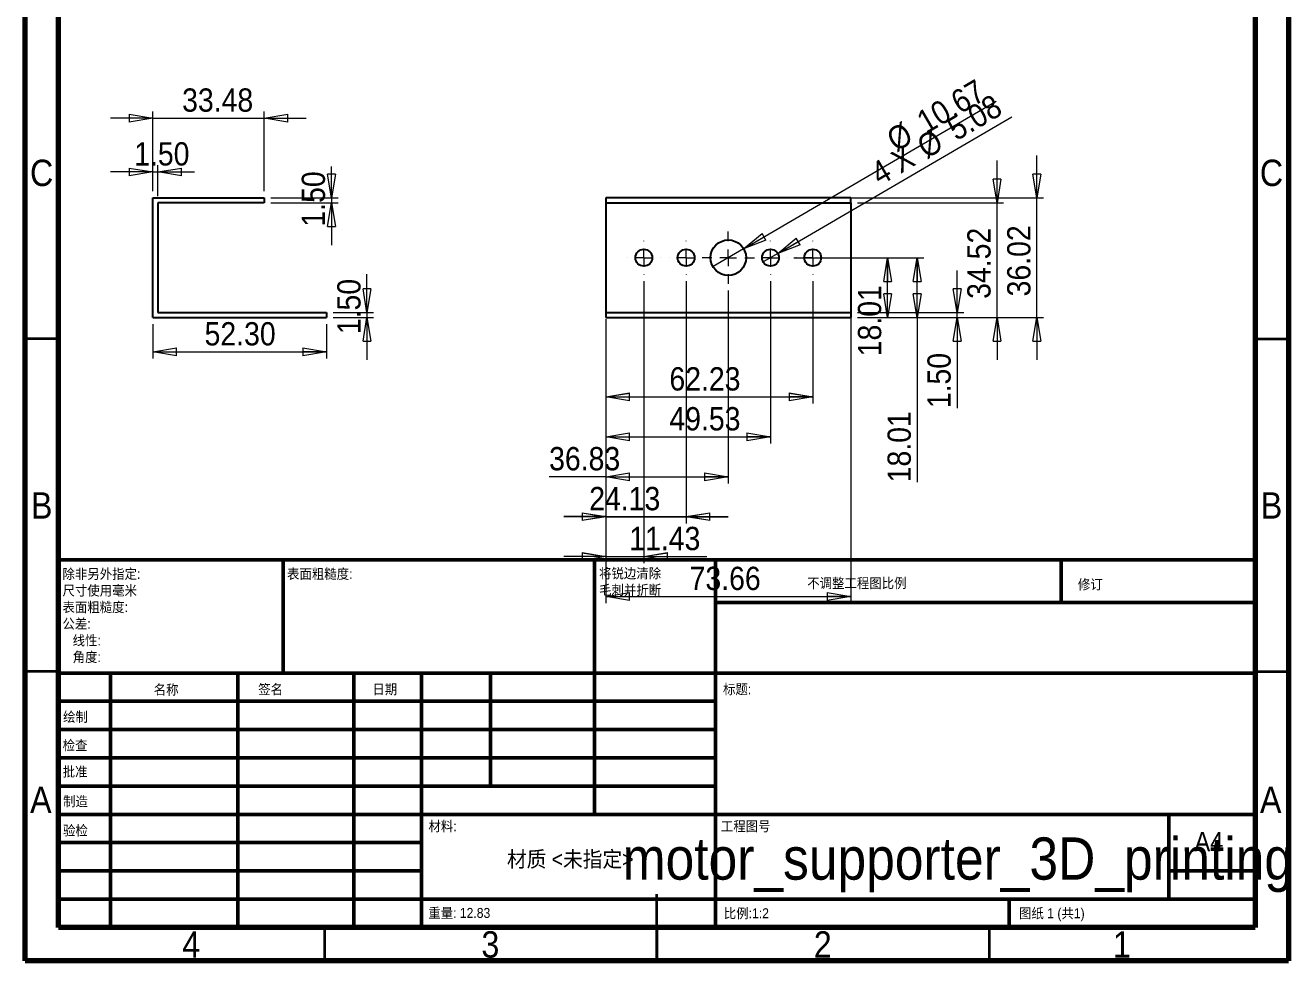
# Model space of a CAD drawing. Header units: millimetres. Extents: x 15 to 205, y 5 to 292.
# Drawn here: x 15 to 205.2, y 5 to 145.6 of the extents above; entities that cross this region are included whole.
import ezdxf

# ---------------------------------------------------------------- set-up
doc = ezdxf.new("R2010")
doc.units = ezdxf.units.MM
doc.styles.add('SLDTEXTSTYLE0', font='GOTHIC.TTF', dxfattribs={"width": 0.913})
doc.styles.add('SLDTEXTSTYLE1', font='GOTHIC.TTF', dxfattribs={"width": 0.913, "bigfont": 'bigfont'})
doc.dimstyles.new('SLDDIMSTYLE0', dxfattribs={"dimtxt": 3.5, "dimasz": 3.556, "dimexe": 0, "dimexo": 0.0625, "dimgap": 0.875, "dimtad": 1, "dimlfac": 2, "dimrnd": 1e-09, "dimzin": 12, "dimdsep": 46, "dimtxsty": 'SLDTEXTSTYLE0', "dimblk1": 'CLOSED', "dimblk2": 'CLOSED', "dimsah": 1, "dimcen": 0.09, "dimadec": 0, "dimazin": 3, "dimtfac": 1, "dimtmove": 0, "dimatfit": 0, "dimldrblk": 'CLOSED', "dimfxl": 0, "dimfrac": 2, "dimtolj": 1, "dimtzin": 12, "dimarcsym": 0})
doc.dimstyles.new('SLDDIMSTYLE1', dxfattribs={"dimtxt": 3.5, "dimasz": 3.556, "dimexe": 0, "dimexo": 0.0625, "dimgap": 0.875, "dimtad": 1, "dimlfac": 2, "dimrnd": 1e-09, "dimzin": 4, "dimdsep": 46, "dimtxsty": 'SLDTEXTSTYLE0', "dimblk1": 'CLOSED', "dimblk2": 'CLOSED', "dimsah": 1, "dimcen": 0.09, "dimadec": 0, "dimazin": 1, "dimtfac": 1, "dimtmove": 0, "dimatfit": 0, "dimldrblk": 'CLOSED', "dimfxl": 0, "dimfrac": 2, "dimtolj": 1, "dimtzin": 12, "dimarcsym": 0})
doc.dimstyles.new('SLDDIMSTYLE2', dxfattribs={"dimtxt": 3.5, "dimasz": 3.556, "dimexe": 0, "dimexo": 0.0625, "dimgap": 0.875, "dimtad": 1, "dimlfac": 2, "dimrnd": 1e-09, "dimzin": 12, "dimdsep": 46, "dimtxsty": 'SLDTEXTSTYLE0', "dimblk1": 'CLOSED', "dimblk2": 'CLOSED', "dimsah": 1, "dimcen": 0.09, "dimadec": 0, "dimazin": 3, "dimtfac": 1, "dimtofl": 0, "dimtmove": 0, "dimatfit": 3, "dimldrblk": 'CLOSED', "dimfxl": 0, "dimfrac": 2, "dimtolj": 1, "dimtzin": 12, "dimarcsym": 0})
doc.dimstyles.new('SLDDIMSTYLE3', dxfattribs={"dimtxt": 3.5, "dimasz": 3.556, "dimexe": 0, "dimexo": 0.0625, "dimgap": 0.875, "dimtad": 1, "dimlfac": 2, "dimrnd": 1e-09, "dimzin": 12, "dimdsep": 46, "dimtxsty": 'SLDTEXTSTYLE0', "dimblk1": 'NONE', "dimblk2": 'CLOSED', "dimsah": 1, "dimcen": 0, "dimadec": 0, "dimazin": 3, "dimtfac": 1, "dimtmove": 0, "dimatfit": 3, "dimldrblk": 'NONE', "dimfxl": 0, "dimfrac": 2, "dimtolj": 1, "dimtzin": 12, "dimarcsym": 0})

# ---------------------------------------------------------------- blocks, each defined once
blk = doc.blocks.new('_Closed')
at = {"color": 0, "linetype": 'ByBlock', "lineweight": -2}
for p, q in [((-1, 0.166667), (0, 0)), ((-1, 0.166667), (-1, -0.166667)), ((0, 0), (-1, -0.166667)), ((0, 0), (-1, 0))]:
    blk.add_line(p, q, dxfattribs=at)
blk = doc.blocks.new('_D')
at = {"color": 7, "linetype": 'Continuous', "lineweight": 0}
for p, q in [((34.17, 131.67), (27.82, 131.67)), ((34.17, 120.69), (34.17, 132.67)), ((34.17, 131.67), (50.92, 131.67)), ((50.92, 120.69), (50.92, 132.67)), ((50.92, 131.67), (57.27, 131.67))]:
    blk.add_line(p, q, dxfattribs=at)
at = {"color": 7, "linetype": 'Continuous', "lineweight": 18, "xscale": 3.556, "yscale": 3.556}
blk.add_blockref('_Closed', (34.17, 131.67), dxfattribs=at)
at = {"color": 7, "linetype": 'Continuous', "lineweight": 18, "xscale": 3.556, "yscale": 3.556, "rotation": 180.0000000000004}
blk.add_blockref('_Closed', (50.92, 131.67), dxfattribs=at)
at = {"color": 7, "linetype": 'Continuous', "lineweight": 18, "insert": (38.59, 136.14), "char_height": 3.5, "attachment_point": 1, "style": 'SLDTEXTSTYLE0'}
blk.add_mtext('33.48', dxfattribs=at)
blk = doc.blocks.new('_D_1')
at = {"color": 7, "linetype": 'Continuous', "lineweight": 0}
for p, q in [((61.05, 119.69), (61.05, 124.41)), ((51.92, 119.69), (62.05, 119.69)), ((51.92, 118.94), (62.05, 118.94)), ((61.05, 119.69), (61.05, 118.94)), ((61.05, 118.94), (61.05, 112.59))]:
    blk.add_line(p, q, dxfattribs=at)
at = {"color": 7, "linetype": 'Continuous', "lineweight": 18, "xscale": 3.556, "yscale": 3.556}
for p, rotation in [((61.05, 119.69), 270.0000000000004), ((61.05, 118.94), 90.0000000000004)]:
    blk.add_blockref('_Closed', p, dxfattribs=dict(at, rotation=rotation))
at = {"color": 7, "linetype": 'Continuous', "lineweight": 18, "insert": (56.58, 115.36), "char_height": 3.5, "attachment_point": 1, "rotation": 90, "style": 'SLDTEXTSTYLE0'}
blk.add_mtext('1.50', dxfattribs=at)
blk = doc.blocks.new('_D_2')
at = {"color": 7, "linetype": 'Continuous', "lineweight": 0}
for p, q in [((66.4, 102.44), (66.4, 108.24)), ((61.33, 102.44), (67.4, 102.44)), ((61.33, 101.69), (67.4, 101.69)), ((66.4, 102.44), (66.4, 101.69)), ((66.4, 101.69), (66.4, 95.33))]:
    blk.add_line(p, q, dxfattribs=at)
at = {"color": 7, "linetype": 'Continuous', "lineweight": 18, "xscale": 3.556, "yscale": 3.556}
for p, rotation in [((66.4, 102.44), 270.0000000000004), ((66.4, 101.69), 90.0000000000004)]:
    blk.add_blockref('_Closed', p, dxfattribs=dict(at, rotation=rotation))
at = {"color": 7, "linetype": 'Continuous', "lineweight": 18, "insert": (61.93, 99.19), "char_height": 3.5, "attachment_point": 1, "rotation": 90, "style": 'SLDTEXTSTYLE0'}
blk.add_mtext('1.50', dxfattribs=at)
blk = doc.blocks.new('_D_3')
at = {"color": 7, "linetype": 'Continuous', "lineweight": 0}
for p, q in [((34.17, 100.69), (34.17, 95.53)), ((60.33, 100.69), (60.33, 95.53)), ((34.17, 96.53), (60.33, 96.53))]:
    blk.add_line(p, q, dxfattribs=at)
at = {"color": 7, "linetype": 'Continuous', "lineweight": 18, "xscale": 3.556, "yscale": 3.556, "rotation": 180.0000000000004}
blk.add_blockref('_Closed', (34.17, 96.53), dxfattribs=at)
at = {"color": 7, "linetype": 'Continuous', "lineweight": 18, "xscale": 3.556, "yscale": 3.556}
blk.add_blockref('_Closed', (60.33, 96.53), dxfattribs=at)
at = {"color": 7, "linetype": 'Continuous', "lineweight": 18, "insert": (41.97, 101), "char_height": 3.5, "attachment_point": 1, "style": 'SLDTEXTSTYLE0'}
blk.add_mtext('52.30', dxfattribs=at)
blk = doc.blocks.new('_D_4')
at = {"color": 7, "linetype": 'Continuous', "lineweight": 0}
for p, q in [((34.17, 120.69), (34.17, 124.58)), ((34.93, 119.94), (34.93, 124.58)), ((34.17, 123.58), (27.82, 123.58)), ((34.17, 123.58), (34.93, 123.58)), ((34.93, 123.58), (40.43, 123.58))]:
    blk.add_line(p, q, dxfattribs=at)
at = {"color": 7, "linetype": 'Continuous', "lineweight": 18, "xscale": 3.556, "yscale": 3.556}
blk.add_blockref('_Closed', (34.17, 123.58), dxfattribs=at)
at = {"color": 7, "linetype": 'Continuous', "lineweight": 18, "xscale": 3.556, "yscale": 3.556, "rotation": 180.0000000000004}
blk.add_blockref('_Closed', (34.93, 123.58), dxfattribs=at)
at = {"color": 7, "linetype": 'Continuous', "lineweight": 18, "insert": (31.38, 128.05), "char_height": 3.5, "attachment_point": 1, "style": 'SLDTEXTSTYLE0'}
blk.add_mtext('1.50', dxfattribs=at)
blk = doc.blocks.new('_D_8')
at = {"color": 7, "linetype": 'Continuous', "lineweight": 0}
for p, q in [((133.45, 107.17), (133.45, 88.76)), ((102.33, 101.44), (102.33, 88.76)), ((102.33, 89.76), (133.45, 89.76))]:
    blk.add_line(p, q, dxfattribs=at)
at = {"color": 7, "linetype": 'Continuous', "lineweight": 18, "xscale": 3.556, "yscale": 3.556, "rotation": 180.0000000000004}
blk.add_blockref('_Closed', (102.33, 89.76, 0.37), dxfattribs=at)
at = {"color": 7, "linetype": 'Continuous', "lineweight": 18, "xscale": 3.556, "yscale": 3.556}
blk.add_blockref('_Closed', (133.45, 89.76, 0.37), dxfattribs=at)
at = {"color": 7, "linetype": 'Continuous', "lineweight": 18, "insert": (111.89, 94.23), "char_height": 3.5, "attachment_point": 1, "style": 'SLDTEXTSTYLE0'}
blk.add_mtext('62.23', dxfattribs=at)
blk = doc.blocks.new('_D_9')
at = {"color": 7, "linetype": 'Continuous', "lineweight": 0}
for p, q in [((127.1, 107.17), (127.1, 82.76)), ((102.33, 101.44), (102.33, 82.76)), ((102.33, 83.76), (127.1, 83.76))]:
    blk.add_line(p, q, dxfattribs=at)
at = {"color": 7, "linetype": 'Continuous', "lineweight": 18, "xscale": 3.556, "yscale": 3.556, "rotation": 180.0000000000004}
blk.add_blockref('_Closed', (102.33, 83.76, 0.37), dxfattribs=at)
at = {"color": 7, "linetype": 'Continuous', "lineweight": 18, "xscale": 3.556, "yscale": 3.556}
blk.add_blockref('_Closed', (127.1, 83.76, 0.37), dxfattribs=at)
at = {"color": 7, "linetype": 'Continuous', "lineweight": 18, "insert": (111.89, 88.23), "char_height": 3.5, "attachment_point": 1, "style": 'SLDTEXTSTYLE0'}
blk.add_mtext('49.53', dxfattribs=at)
blk = doc.blocks.new('_D_10')
at = {"color": 7, "linetype": 'Continuous', "lineweight": 0}
for p, q in [((120.75, 105.77), (120.75, 76.76)), ((102.33, 101.44), (102.33, 76.76)), ((102.33, 77.76), (93.8, 77.76)), ((102.33, 77.76), (120.75, 77.76))]:
    blk.add_line(p, q, dxfattribs=at)
at = {"color": 7, "linetype": 'Continuous', "lineweight": 18, "xscale": 3.556, "yscale": 3.556, "rotation": 180.0000000000004}
blk.add_blockref('_Closed', (102.33, 77.76, 0.37), dxfattribs=at)
at = {"color": 7, "linetype": 'Continuous', "lineweight": 18, "xscale": 3.556, "yscale": 3.556}
blk.add_blockref('_Closed', (120.75, 77.76, 0.37), dxfattribs=at)
at = {"color": 7, "linetype": 'Continuous', "lineweight": 18, "insert": (93.8, 82.23), "char_height": 3.5, "attachment_point": 1, "style": 'SLDTEXTSTYLE0'}
blk.add_mtext('36.83', dxfattribs=at)
blk = doc.blocks.new('_D_11')
at = {"color": 7, "linetype": 'Continuous', "lineweight": 0}
for p, q in [((114.4, 107.17), (114.4, 70.76)), ((102.33, 101.44), (102.33, 70.76)), ((102.33, 71.76), (95.99, 71.76)), ((102.33, 71.76), (114.4, 71.76)), ((114.4, 71.76), (120.75, 71.76))]:
    blk.add_line(p, q, dxfattribs=at)
at = {"color": 7, "linetype": 'Continuous', "lineweight": 18, "xscale": 3.556, "yscale": 3.556}
blk.add_blockref('_Closed', (102.33, 71.76, 0.37), dxfattribs=at)
at = {"color": 7, "linetype": 'Continuous', "lineweight": 18, "xscale": 3.556, "yscale": 3.556, "rotation": 180.0000000000004}
blk.add_blockref('_Closed', (114.4, 71.76, 0.37), dxfattribs=at)
at = {"color": 7, "linetype": 'Continuous', "lineweight": 18, "insert": (99.83, 76.23), "char_height": 3.5, "attachment_point": 1, "style": 'SLDTEXTSTYLE0'}
blk.add_mtext('24.13', dxfattribs=at)
blk = doc.blocks.new('_D_12')
at = {"color": 7, "linetype": 'Continuous', "lineweight": 0}
for p, q in [((108.05, 107.17), (108.05, 64.76)), ((102.33, 101.44), (102.33, 64.76)), ((102.33, 65.76), (95.99, 65.76)), ((102.33, 65.76), (108.05, 65.76)), ((108.05, 65.76), (117.5, 65.76))]:
    blk.add_line(p, q, dxfattribs=at)
at = {"color": 7, "linetype": 'Continuous', "lineweight": 18, "xscale": 3.556, "yscale": 3.556}
blk.add_blockref('_Closed', (102.33, 65.76, 0.37), dxfattribs=at)
at = {"color": 7, "linetype": 'Continuous', "lineweight": 18, "xscale": 3.556, "yscale": 3.556, "rotation": 180.0000000000004}
blk.add_blockref('_Closed', (108.05, 65.76, 0.37), dxfattribs=at)
at = {"color": 7, "linetype": 'Continuous', "lineweight": 18, "insert": (105.86, 70.23), "char_height": 3.5, "attachment_point": 1, "style": 'SLDTEXTSTYLE0'}
blk.add_mtext('11.43', dxfattribs=at)
blk = doc.blocks.new('_D_13')
at = {"color": 7, "linetype": 'Continuous', "lineweight": 0}
for p, q in [((139.16, 117.94), (139.16, 58.76)), ((102.33, 101.44), (102.33, 58.76)), ((102.33, 59.76), (139.16, 59.76))]:
    blk.add_line(p, q, dxfattribs=at)
at = {"color": 7, "linetype": 'Continuous', "lineweight": 18, "xscale": 3.556, "yscale": 3.556, "rotation": 180.0000000000004}
blk.add_blockref('_Closed', (102.33, 59.76, 0.37), dxfattribs=at)
at = {"color": 7, "linetype": 'Continuous', "lineweight": 18, "xscale": 3.556, "yscale": 3.556}
blk.add_blockref('_Closed', (139.16, 59.76, 0.37), dxfattribs=at)
at = {"color": 7, "linetype": 'Continuous', "lineweight": 18, "insert": (114.93, 64.23), "char_height": 3.5, "attachment_point": 1, "style": 'SLDTEXTSTYLE0'}
blk.add_mtext('73.66', dxfattribs=at)
blk = doc.blocks.new('_D_14')
at = {"color": 7, "linetype": 'Continuous', "lineweight": 0}
for p, q in [((130.62, 110.69), (150.17, 110.69)), ((149.17, 101.69), (149.17, 110.69)), ((140.16, 101.69), (150.17, 101.69)), ((149.17, 101.69), (149.17, 76.92))]:
    blk.add_line(p, q, dxfattribs=at)
at = {"color": 7, "linetype": 'Continuous', "lineweight": 18, "xscale": 3.556, "yscale": 3.556}
for p, rotation in [((149.17, 110.69, 0.37), 90.0000000000004), ((149.17, 101.69, 0.37), 270.0000000000004)]:
    blk.add_blockref('_Closed', p, dxfattribs=dict(at, rotation=rotation))
at = {"color": 7, "linetype": 'Continuous', "lineweight": 18, "insert": (144.7, 76.92), "char_height": 3.5, "attachment_point": 1, "rotation": 90, "style": 'SLDTEXTSTYLE0'}
blk.add_mtext('18.01', dxfattribs=at)
blk = doc.blocks.new('_D_15')
at = {"color": 7, "linetype": 'Continuous', "lineweight": 0}
for p, q in [((155.17, 102.44), (155.17, 108.78)), ((140.16, 102.44), (156.17, 102.44)), ((140.16, 101.69), (156.17, 101.69)), ((155.17, 101.69), (155.17, 102.44)), ((155.17, 101.69), (155.17, 88.06))]:
    blk.add_line(p, q, dxfattribs=at)
at = {"color": 7, "linetype": 'Continuous', "lineweight": 18, "xscale": 3.556, "yscale": 3.556}
for p, rotation in [((155.17, 102.44, 0.37), 270.0000000000004), ((155.17, 101.69, 0.37), 90.0000000000004)]:
    blk.add_blockref('_Closed', p, dxfattribs=dict(at, rotation=rotation))
at = {"color": 7, "linetype": 'Continuous', "lineweight": 18, "insert": (150.7, 88.06), "char_height": 3.5, "attachment_point": 1, "rotation": 90, "style": 'SLDTEXTSTYLE0'}
blk.add_mtext('1.50', dxfattribs=at)
blk = doc.blocks.new('_D_16')
at = {"color": 7, "linetype": 'Continuous', "lineweight": 0}
for p, q in [((161.17, 118.94), (161.17, 125.3)), ((140.16, 118.94), (162.17, 118.94)), ((161.17, 101.69), (161.17, 118.94)), ((140.16, 101.69), (162.17, 101.69)), ((161.17, 101.69), (161.17, 95.33))]:
    blk.add_line(p, q, dxfattribs=at)
at = {"color": 7, "linetype": 'Continuous', "lineweight": 18, "xscale": 3.556, "yscale": 3.556}
for p, rotation in [((161.17, 118.94, 0.37), 270.0000000000004), ((161.17, 101.69, 0.37), 90.0000000000004)]:
    blk.add_blockref('_Closed', p, dxfattribs=dict(at, rotation=rotation))
at = {"color": 7, "linetype": 'Continuous', "lineweight": 18, "insert": (156.7, 104.5), "char_height": 3.5, "attachment_point": 1, "rotation": 90, "style": 'SLDTEXTSTYLE0'}
blk.add_mtext('34.52', dxfattribs=at)
blk = doc.blocks.new('_D_17')
at = {"color": 7, "linetype": 'Continuous', "lineweight": 0}
for p, q in [((167.17, 119.69), (167.17, 126.05)), ((103.33, 119.69), (168.17, 119.69)), ((167.17, 101.69), (167.17, 119.69)), ((140.16, 101.69), (168.17, 101.69)), ((167.17, 101.69), (167.17, 95.33))]:
    blk.add_line(p, q, dxfattribs=at)
at = {"color": 7, "linetype": 'Continuous', "lineweight": 18, "xscale": 3.556, "yscale": 3.556}
for p, rotation in [((167.17, 119.69, 0.37), 270.0000000000004), ((167.17, 101.69, 0.37), 90.0000000000004)]:
    blk.add_blockref('_Closed', p, dxfattribs=dict(at, rotation=rotation))
at = {"color": 7, "linetype": 'Continuous', "lineweight": 18, "insert": (162.7, 104.87), "char_height": 3.5, "attachment_point": 1, "rotation": 90, "style": 'SLDTEXTSTYLE0'}
blk.add_mtext('36.02', dxfattribs=at)
blk = doc.blocks.new('_D_18')
at = {"color": 7, "linetype": 'Continuous', "lineweight": 0}
for q in [(163.38, 131.87), (126, 110.05)]:
    blk.add_line((128.2, 111.33), q, dxfattribs=at)
at = {"color": 7, "linetype": 'Continuous', "lineweight": 18, "xscale": 3.556, "yscale": 3.556, "rotation": 210.2808474964938}
blk.add_blockref('_Closed', (128.2, 111.33, 0.37), dxfattribs=at)
at = {"color": 7, "linetype": 'Continuous', "lineweight": 18, "char_height": 3.5, "attachment_point": 1, "rotation": 30.2808, "style": 'SLDTEXTSTYLE0'}
for s, insert in [('5.08', (153.29, 131.21)), ('%%c', (148.76, 128.5)), ('4 X ', (141.81, 124.5))]:
    blk.add_mtext(s, dxfattribs=dict(at, insert=insert))
blk = doc.blocks.new('_None')
blk = doc.blocks.new('_D_19')
at = {"color": 7, "linetype": 'Continuous', "lineweight": 0}
for q in [(161.06, 134.22), (118.45, 109.35)]:
    blk.add_line((123.05, 112.03), q, dxfattribs=at)
at = {"color": 7, "linetype": 'Continuous', "lineweight": 18, "xscale": 3.556, "yscale": 3.556, "rotation": 210.2808474964934}
blk.add_blockref('_Closed', (123.05, 112.03, 0.37), dxfattribs=at)
at = {"color": 7, "linetype": 'Continuous', "lineweight": 18, "char_height": 3.5, "attachment_point": 1, "rotation": 30.2808, "style": 'SLDTEXTSTYLE0'}
for s, insert in [('10.67', (148.73, 132.26)), ('%%c', (144.2, 129.55))]:
    blk.add_mtext(s, dxfattribs=dict(at, insert=insert))
blk = doc.blocks.new('_D_20')
at = {"color": 7, "linetype": 'Continuous', "lineweight": 0}
for p, q in [((133.45, 107.17), (133.45, 88.76)), ((102.33, 101.44), (102.33, 88.76)), ((102.33, 89.76), (133.45, 89.76))]:
    blk.add_line(p, q, dxfattribs=at)
at = {"color": 7, "linetype": 'Continuous', "lineweight": 18, "xscale": 3.556, "yscale": 3.556, "rotation": 180.0000000000004}
blk.add_blockref('_Closed', (102.33, 89.76, 0.37), dxfattribs=at)
at = {"color": 7, "linetype": 'Continuous', "lineweight": 18, "xscale": 3.556, "yscale": 3.556}
blk.add_blockref('_Closed', (133.45, 89.76, 0.37), dxfattribs=at)
at = {"color": 7, "linetype": 'Continuous', "lineweight": 18, "insert": (111.89, 94.23), "char_height": 3.5, "attachment_point": 1, "style": 'SLDTEXTSTYLE0'}
blk.add_mtext('62.23', dxfattribs=at)
blk = doc.blocks.new('_D_21')
at = {"color": 7, "linetype": 'Continuous', "lineweight": 0}
for p, q in [((127.1, 107.17), (127.1, 82.76)), ((102.33, 101.44), (102.33, 82.76)), ((102.33, 83.76), (127.1, 83.76))]:
    blk.add_line(p, q, dxfattribs=at)
at = {"color": 7, "linetype": 'Continuous', "lineweight": 18, "xscale": 3.556, "yscale": 3.556, "rotation": 180.0000000000004}
blk.add_blockref('_Closed', (102.33, 83.76, 0.37), dxfattribs=at)
at = {"color": 7, "linetype": 'Continuous', "lineweight": 18, "xscale": 3.556, "yscale": 3.556}
blk.add_blockref('_Closed', (127.1, 83.76, 0.37), dxfattribs=at)
at = {"color": 7, "linetype": 'Continuous', "lineweight": 18, "insert": (111.89, 88.23), "char_height": 3.5, "attachment_point": 1, "style": 'SLDTEXTSTYLE0'}
blk.add_mtext('49.53', dxfattribs=at)
blk = doc.blocks.new('_D_22')
at = {"color": 7, "linetype": 'Continuous', "lineweight": 0}
for p, q in [((120.75, 105.77), (120.75, 76.76)), ((102.33, 101.44), (102.33, 76.76)), ((102.33, 77.76), (93.8, 77.76)), ((102.33, 77.76), (120.75, 77.76))]:
    blk.add_line(p, q, dxfattribs=at)
at = {"color": 7, "linetype": 'Continuous', "lineweight": 18, "xscale": 3.556, "yscale": 3.556, "rotation": 180.0000000000004}
blk.add_blockref('_Closed', (102.33, 77.76, 0.37), dxfattribs=at)
at = {"color": 7, "linetype": 'Continuous', "lineweight": 18, "xscale": 3.556, "yscale": 3.556}
blk.add_blockref('_Closed', (120.75, 77.76, 0.37), dxfattribs=at)
at = {"color": 7, "linetype": 'Continuous', "lineweight": 18, "insert": (93.8, 82.23), "char_height": 3.5, "attachment_point": 1, "style": 'SLDTEXTSTYLE0'}
blk.add_mtext('36.83', dxfattribs=at)
blk = doc.blocks.new('_D_23')
at = {"color": 7, "linetype": 'Continuous', "lineweight": 0}
for p, q in [((114.4, 107.17), (114.4, 70.76)), ((102.33, 101.44), (102.33, 70.76)), ((102.33, 71.76), (95.99, 71.76)), ((102.33, 71.76), (114.4, 71.76)), ((114.4, 71.76), (120.75, 71.76))]:
    blk.add_line(p, q, dxfattribs=at)
at = {"color": 7, "linetype": 'Continuous', "lineweight": 18, "xscale": 3.556, "yscale": 3.556}
blk.add_blockref('_Closed', (102.33, 71.76, 0.37), dxfattribs=at)
at = {"color": 7, "linetype": 'Continuous', "lineweight": 18, "xscale": 3.556, "yscale": 3.556, "rotation": 180.0000000000004}
blk.add_blockref('_Closed', (114.4, 71.76, 0.37), dxfattribs=at)
at = {"color": 7, "linetype": 'Continuous', "lineweight": 18, "insert": (99.83, 76.23), "char_height": 3.5, "attachment_point": 1, "style": 'SLDTEXTSTYLE0'}
blk.add_mtext('24.13', dxfattribs=at)
blk = doc.blocks.new('_D_24')
at = {"color": 7, "linetype": 'Continuous', "lineweight": 0}
for p, q in [((108.05, 107.17), (108.05, 64.76)), ((102.33, 101.44), (102.33, 64.76)), ((102.33, 65.76), (95.99, 65.76)), ((102.33, 65.76), (108.05, 65.76)), ((108.05, 65.76), (117.5, 65.76))]:
    blk.add_line(p, q, dxfattribs=at)
at = {"color": 7, "linetype": 'Continuous', "lineweight": 18, "xscale": 3.556, "yscale": 3.556}
blk.add_blockref('_Closed', (102.33, 65.76, 0.37), dxfattribs=at)
at = {"color": 7, "linetype": 'Continuous', "lineweight": 18, "xscale": 3.556, "yscale": 3.556, "rotation": 180.0000000000004}
blk.add_blockref('_Closed', (108.05, 65.76, 0.37), dxfattribs=at)
at = {"color": 7, "linetype": 'Continuous', "lineweight": 18, "insert": (105.86, 70.23), "char_height": 3.5, "attachment_point": 1, "style": 'SLDTEXTSTYLE0'}
blk.add_mtext('11.43', dxfattribs=at)
blk = doc.blocks.new('_D_25')
at = {"color": 7, "linetype": 'Continuous', "lineweight": 0}
for p, q in [((130.62, 110.69), (145.72, 110.69)), ((144.72, 101.69), (144.72, 110.69)), ((144.72, 101.69), (144.72, 107.5)), ((140.16, 101.69), (145.72, 101.69))]:
    blk.add_line(p, q, dxfattribs=at)
at = {"color": 7, "linetype": 'Continuous', "lineweight": 18, "xscale": 3.556, "yscale": 3.556}
for p, rotation in [((144.72, 110.69, 0.37), 90.0000000000004), ((144.72, 101.69, 0.37), 270.0000000000004)]:
    blk.add_blockref('_Closed', p, dxfattribs=dict(at, rotation=rotation))
at = {"color": 7, "linetype": 'Continuous', "lineweight": 18, "insert": (140.25, 95.87), "char_height": 3.5, "attachment_point": 1, "rotation": 90, "style": 'SLDTEXTSTYLE0'}
blk.add_mtext('18.01', dxfattribs=at)
blk = doc.blocks.new('_D_26')
at = {"color": 7, "linetype": 'Continuous', "lineweight": 0}
for q in [(163.38, 131.87), (126, 110.05)]:
    blk.add_line((128.2, 111.33), q, dxfattribs=at)
at = {"color": 7, "linetype": 'Continuous', "lineweight": 18, "xscale": 3.556, "yscale": 3.556, "rotation": 210.2808474964938}
blk.add_blockref('_Closed', (128.2, 111.33, 0.37), dxfattribs=at)
at = {"color": 7, "linetype": 'Continuous', "lineweight": 18, "char_height": 3.5, "attachment_point": 1, "rotation": 30.2808, "style": 'SLDTEXTSTYLE0'}
for s, insert in [('5.08', (153.29, 131.21)), ('%%c', (148.76, 128.5)), ('4 X ', (141.81, 124.5))]:
    blk.add_mtext(s, dxfattribs=dict(at, insert=insert))
blk = doc.blocks.new('_D_27')
at = {"color": 7, "linetype": 'Continuous', "lineweight": 0}
for q in [(161.06, 134.22), (118.45, 109.35)]:
    blk.add_line((123.05, 112.03), q, dxfattribs=at)
at = {"color": 7, "linetype": 'Continuous', "lineweight": 18, "xscale": 3.556, "yscale": 3.556, "rotation": 210.2808474964934}
blk.add_blockref('_Closed', (123.05, 112.03, 0.37), dxfattribs=at)
at = {"color": 7, "linetype": 'Continuous', "lineweight": 18, "char_height": 3.5, "attachment_point": 1, "rotation": 30.2808, "style": 'SLDTEXTSTYLE0'}
for s, insert in [('10.67', (148.73, 132.26)), ('%%c', (144.2, 129.55))]:
    blk.add_mtext(s, dxfattribs=dict(at, insert=insert))
blk = doc.blocks.new('_D_28')
at = {"color": 7, "linetype": 'Continuous', "lineweight": 0}
for p, q in [((133.45, 107.17), (133.45, 88.76)), ((102.33, 101.44), (102.33, 88.76)), ((102.33, 89.76), (133.45, 89.76))]:
    blk.add_line(p, q, dxfattribs=at)
at = {"color": 7, "linetype": 'Continuous', "lineweight": 18, "xscale": 3.556, "yscale": 3.556, "rotation": 180.0000000000004}
blk.add_blockref('_Closed', (102.33, 89.76, 0.37), dxfattribs=at)
at = {"color": 7, "linetype": 'Continuous', "lineweight": 18, "xscale": 3.556, "yscale": 3.556}
blk.add_blockref('_Closed', (133.45, 89.76, 0.37), dxfattribs=at)
at = {"color": 7, "linetype": 'Continuous', "lineweight": 18, "insert": (111.89, 94.23), "char_height": 3.5, "attachment_point": 1, "style": 'SLDTEXTSTYLE0'}
blk.add_mtext('62.23', dxfattribs=at)
blk = doc.blocks.new('_D_29')
at = {"color": 7, "linetype": 'Continuous', "lineweight": 0}
for p, q in [((127.1, 107.17), (127.1, 82.76)), ((102.33, 101.44), (102.33, 82.76)), ((102.33, 83.76), (127.1, 83.76))]:
    blk.add_line(p, q, dxfattribs=at)
at = {"color": 7, "linetype": 'Continuous', "lineweight": 18, "xscale": 3.556, "yscale": 3.556, "rotation": 180.0000000000004}
blk.add_blockref('_Closed', (102.33, 83.76, 0.37), dxfattribs=at)
at = {"color": 7, "linetype": 'Continuous', "lineweight": 18, "xscale": 3.556, "yscale": 3.556}
blk.add_blockref('_Closed', (127.1, 83.76, 0.37), dxfattribs=at)
at = {"color": 7, "linetype": 'Continuous', "lineweight": 18, "insert": (111.89, 88.23), "char_height": 3.5, "attachment_point": 1, "style": 'SLDTEXTSTYLE0'}
blk.add_mtext('49.53', dxfattribs=at)
blk = doc.blocks.new('_D_30')
at = {"color": 7, "linetype": 'Continuous', "lineweight": 0}
for p, q in [((120.75, 105.77), (120.75, 76.76)), ((102.33, 101.44), (102.33, 76.76)), ((102.33, 77.76), (93.8, 77.76)), ((102.33, 77.76), (120.75, 77.76))]:
    blk.add_line(p, q, dxfattribs=at)
at = {"color": 7, "linetype": 'Continuous', "lineweight": 18, "xscale": 3.556, "yscale": 3.556, "rotation": 180.0000000000004}
blk.add_blockref('_Closed', (102.33, 77.76, 0.37), dxfattribs=at)
at = {"color": 7, "linetype": 'Continuous', "lineweight": 18, "xscale": 3.556, "yscale": 3.556}
blk.add_blockref('_Closed', (120.75, 77.76, 0.37), dxfattribs=at)
at = {"color": 7, "linetype": 'Continuous', "lineweight": 18, "insert": (93.8, 82.23), "char_height": 3.5, "attachment_point": 1, "style": 'SLDTEXTSTYLE0'}
blk.add_mtext('36.83', dxfattribs=at)
blk = doc.blocks.new('_D_31')
at = {"color": 7, "linetype": 'Continuous', "lineweight": 0}
for p, q in [((114.4, 107.17), (114.4, 70.76)), ((102.33, 101.44), (102.33, 70.76)), ((102.33, 71.76), (95.99, 71.76)), ((102.33, 71.76), (114.4, 71.76)), ((114.4, 71.76), (120.75, 71.76))]:
    blk.add_line(p, q, dxfattribs=at)
at = {"color": 7, "linetype": 'Continuous', "lineweight": 18, "xscale": 3.556, "yscale": 3.556}
blk.add_blockref('_Closed', (102.33, 71.76, 0.37), dxfattribs=at)
at = {"color": 7, "linetype": 'Continuous', "lineweight": 18, "xscale": 3.556, "yscale": 3.556, "rotation": 180.0000000000004}
blk.add_blockref('_Closed', (114.4, 71.76, 0.37), dxfattribs=at)
at = {"color": 7, "linetype": 'Continuous', "lineweight": 18, "insert": (99.83, 76.23), "char_height": 3.5, "attachment_point": 1, "style": 'SLDTEXTSTYLE0'}
blk.add_mtext('24.13', dxfattribs=at)
blk = doc.blocks.new('_D_32')
at = {"color": 7, "linetype": 'Continuous', "lineweight": 0}
for p, q in [((108.05, 107.17), (108.05, 64.76)), ((102.33, 101.44), (102.33, 64.76)), ((102.33, 65.76), (95.99, 65.76)), ((102.33, 65.76), (108.05, 65.76)), ((108.05, 65.76), (117.5, 65.76))]:
    blk.add_line(p, q, dxfattribs=at)
at = {"color": 7, "linetype": 'Continuous', "lineweight": 18, "xscale": 3.556, "yscale": 3.556}
blk.add_blockref('_Closed', (102.33, 65.76, 0.37), dxfattribs=at)
at = {"color": 7, "linetype": 'Continuous', "lineweight": 18, "xscale": 3.556, "yscale": 3.556, "rotation": 180.0000000000004}
blk.add_blockref('_Closed', (108.05, 65.76, 0.37), dxfattribs=at)
at = {"color": 7, "linetype": 'Continuous', "lineweight": 18, "insert": (105.86, 70.23), "char_height": 3.5, "attachment_point": 1, "style": 'SLDTEXTSTYLE0'}
blk.add_mtext('11.43', dxfattribs=at)
blk = doc.blocks.new('_D_33')
at = {"color": 7, "linetype": 'Continuous', "lineweight": 0}
for p, q in [((130.62, 110.69), (145.72, 110.69)), ((144.72, 101.69), (144.72, 110.69)), ((144.72, 101.69), (144.72, 107.5)), ((140.16, 101.69), (145.72, 101.69))]:
    blk.add_line(p, q, dxfattribs=at)
at = {"color": 7, "linetype": 'Continuous', "lineweight": 18, "xscale": 3.556, "yscale": 3.556}
for p, rotation in [((144.72, 110.69, 0.37), 90.0000000000004), ((144.72, 101.69, 0.37), 270.0000000000004)]:
    blk.add_blockref('_Closed', p, dxfattribs=dict(at, rotation=rotation))
at = {"color": 7, "linetype": 'Continuous', "lineweight": 18, "insert": (140.25, 95.87), "char_height": 3.5, "attachment_point": 1, "rotation": 90, "style": 'SLDTEXTSTYLE0'}
blk.add_mtext('18.01', dxfattribs=at)
blk = doc.blocks.new('_D_34')
at = {"color": 7, "linetype": 'Continuous', "lineweight": 0}
for q in [(163.38, 131.87), (126, 110.05)]:
    blk.add_line((128.2, 111.33), q, dxfattribs=at)
at = {"color": 7, "linetype": 'Continuous', "lineweight": 18, "xscale": 3.556, "yscale": 3.556, "rotation": 210.2808474964938}
blk.add_blockref('_Closed', (128.2, 111.33, 0.37), dxfattribs=at)
at = {"color": 7, "linetype": 'Continuous', "lineweight": 18, "char_height": 3.5, "attachment_point": 1, "rotation": 30.2808, "style": 'SLDTEXTSTYLE0'}
for s, insert in [('5.08', (153.29, 131.21)), ('%%c', (148.76, 128.5)), ('4 X ', (141.81, 124.5))]:
    blk.add_mtext(s, dxfattribs=dict(at, insert=insert))
blk = doc.blocks.new('_D_35')
at = {"color": 7, "linetype": 'Continuous', "lineweight": 0}
for q in [(161.06, 134.22), (118.45, 109.35)]:
    blk.add_line((123.05, 112.03), q, dxfattribs=at)
at = {"color": 7, "linetype": 'Continuous', "lineweight": 18, "xscale": 3.556, "yscale": 3.556, "rotation": 210.2808474964934}
blk.add_blockref('_Closed', (123.05, 112.03, 0.37), dxfattribs=at)
at = {"color": 7, "linetype": 'Continuous', "lineweight": 18, "char_height": 3.5, "attachment_point": 1, "rotation": 30.2808, "style": 'SLDTEXTSTYLE0'}
for s, insert in [('10.67', (148.73, 132.26)), ('%%c', (144.2, 129.55))]:
    blk.add_mtext(s, dxfattribs=dict(at, insert=insert))
blk = doc.blocks.new('_D_36')
at = {"color": 7, "linetype": 'Continuous', "lineweight": 0}
for p, q in [((133.45, 107.17), (133.45, 88.75)), ((102.33, 101.44), (102.33, 88.75)), ((102.33, 89.75), (133.45, 89.75))]:
    blk.add_line(p, q, dxfattribs=at)
at = {"color": 7, "linetype": 'Continuous', "lineweight": 18, "xscale": 3.556, "yscale": 3.556, "rotation": 180.0000000000004}
blk.add_blockref('_Closed', (102.33, 89.75, 0.37), dxfattribs=at)
at = {"color": 7, "linetype": 'Continuous', "lineweight": 18, "xscale": 3.556, "yscale": 3.556}
blk.add_blockref('_Closed', (133.45, 89.75, 0.37), dxfattribs=at)
at = {"color": 7, "linetype": 'Continuous', "lineweight": 18, "insert": (111.89, 94.22), "char_height": 3.5, "attachment_point": 1, "style": 'SLDTEXTSTYLE0'}
blk.add_mtext('62.23', dxfattribs=at)
blk = doc.blocks.new('_D_37')
at = {"color": 7, "linetype": 'Continuous', "lineweight": 0}
for p, q in [((127.1, 107.17), (127.1, 82.75)), ((102.33, 101.44), (102.33, 82.75)), ((102.33, 83.75), (127.1, 83.75))]:
    blk.add_line(p, q, dxfattribs=at)
at = {"color": 7, "linetype": 'Continuous', "lineweight": 18, "xscale": 3.556, "yscale": 3.556, "rotation": 180.0000000000004}
blk.add_blockref('_Closed', (102.33, 83.75, 0.37), dxfattribs=at)
at = {"color": 7, "linetype": 'Continuous', "lineweight": 18, "xscale": 3.556, "yscale": 3.556}
blk.add_blockref('_Closed', (127.1, 83.75, 0.37), dxfattribs=at)
at = {"color": 7, "linetype": 'Continuous', "lineweight": 18, "insert": (111.89, 88.22), "char_height": 3.5, "attachment_point": 1, "style": 'SLDTEXTSTYLE0'}
blk.add_mtext('49.53', dxfattribs=at)
blk = doc.blocks.new('_D_38')
at = {"color": 7, "linetype": 'Continuous', "lineweight": 0}
for p, q in [((120.75, 105.77), (120.75, 76.75)), ((102.33, 101.44), (102.33, 76.75)), ((102.33, 77.75), (93.79, 77.75)), ((102.33, 77.75), (120.75, 77.75))]:
    blk.add_line(p, q, dxfattribs=at)
at = {"color": 7, "linetype": 'Continuous', "lineweight": 18, "xscale": 3.556, "yscale": 3.556, "rotation": 180.0000000000004}
blk.add_blockref('_Closed', (102.33, 77.75, 0.37), dxfattribs=at)
at = {"color": 7, "linetype": 'Continuous', "lineweight": 18, "xscale": 3.556, "yscale": 3.556}
blk.add_blockref('_Closed', (120.75, 77.75, 0.37), dxfattribs=at)
at = {"color": 7, "linetype": 'Continuous', "lineweight": 18, "insert": (93.79, 82.22), "char_height": 3.5, "attachment_point": 1, "style": 'SLDTEXTSTYLE0'}
blk.add_mtext('36.83', dxfattribs=at)
blk = doc.blocks.new('_D_39')
at = {"color": 7, "linetype": 'Continuous', "lineweight": 0}
for p, q in [((114.4, 107.17), (114.4, 70.75)), ((102.33, 101.44), (102.33, 70.75)), ((102.33, 71.75), (95.99, 71.75)), ((102.33, 71.75), (114.4, 71.75)), ((114.4, 71.75), (120.75, 71.75))]:
    blk.add_line(p, q, dxfattribs=at)
at = {"color": 7, "linetype": 'Continuous', "lineweight": 18, "xscale": 3.556, "yscale": 3.556}
blk.add_blockref('_Closed', (102.33, 71.75, 0.37), dxfattribs=at)
at = {"color": 7, "linetype": 'Continuous', "lineweight": 18, "xscale": 3.556, "yscale": 3.556, "rotation": 180.0000000000004}
blk.add_blockref('_Closed', (114.4, 71.75, 0.37), dxfattribs=at)
at = {"color": 7, "linetype": 'Continuous', "lineweight": 18, "insert": (99.82, 76.22), "char_height": 3.5, "attachment_point": 1, "style": 'SLDTEXTSTYLE0'}
blk.add_mtext('24.13', dxfattribs=at)
blk = doc.blocks.new('_D_40')
at = {"color": 7, "linetype": 'Continuous', "lineweight": 0}
for p, q in [((108.05, 107.17), (108.05, 64.75)), ((102.33, 101.44), (102.33, 64.75)), ((102.33, 65.75), (95.99, 65.75)), ((102.33, 65.75), (108.05, 65.75)), ((108.05, 65.75), (117.49, 65.75))]:
    blk.add_line(p, q, dxfattribs=at)
at = {"color": 7, "linetype": 'Continuous', "lineweight": 18, "xscale": 3.556, "yscale": 3.556}
blk.add_blockref('_Closed', (102.33, 65.75, 0.37), dxfattribs=at)
at = {"color": 7, "linetype": 'Continuous', "lineweight": 18, "xscale": 3.556, "yscale": 3.556, "rotation": 180.0000000000004}
blk.add_blockref('_Closed', (108.05, 65.75, 0.37), dxfattribs=at)
at = {"color": 7, "linetype": 'Continuous', "lineweight": 18, "insert": (105.85, 70.22), "char_height": 3.5, "attachment_point": 1, "style": 'SLDTEXTSTYLE0'}
blk.add_mtext('11.43', dxfattribs=at)
blk = doc.blocks.new('_D_41')
at = {"color": 7, "linetype": 'Continuous', "lineweight": 0}
for p, q in [((130.62, 110.69), (145.72, 110.69)), ((144.72, 101.69), (144.72, 110.69)), ((144.72, 101.69), (144.72, 107.5)), ((140.16, 101.69), (145.72, 101.69))]:
    blk.add_line(p, q, dxfattribs=at)
at = {"color": 7, "linetype": 'Continuous', "lineweight": 18, "xscale": 3.556, "yscale": 3.556}
for p, rotation in [((144.72, 110.69, 0.37), 90.0000000000004), ((144.72, 101.69, 0.37), 270.0000000000004)]:
    blk.add_blockref('_Closed', p, dxfattribs=dict(at, rotation=rotation))
at = {"color": 7, "linetype": 'Continuous', "lineweight": 18, "insert": (140.25, 95.87), "char_height": 3.5, "attachment_point": 1, "rotation": 90, "style": 'SLDTEXTSTYLE0'}
blk.add_mtext('18.01', dxfattribs=at)
blk = doc.blocks.new('_D_42')
at = {"color": 7, "linetype": 'Continuous', "lineweight": 0}
for q in [(163.38, 131.87), (126, 110.05)]:
    blk.add_line((128.2, 111.33), q, dxfattribs=at)
at = {"color": 7, "linetype": 'Continuous', "lineweight": 18, "xscale": 3.556, "yscale": 3.556, "rotation": 210.2808474964938}
blk.add_blockref('_Closed', (128.2, 111.33, 0.37), dxfattribs=at)
at = {"color": 7, "linetype": 'Continuous', "lineweight": 18, "char_height": 3.5, "attachment_point": 1, "rotation": 30.2808, "style": 'SLDTEXTSTYLE0'}
for s, insert in [('5.08', (153.29, 131.21)), ('%%c', (148.76, 128.5)), ('4 X ', (141.81, 124.5))]:
    blk.add_mtext(s, dxfattribs=dict(at, insert=insert))
blk = doc.blocks.new('_D_43')
at = {"color": 7, "linetype": 'Continuous', "lineweight": 0}
for q in [(161.06, 134.22), (118.45, 109.35)]:
    blk.add_line((123.05, 112.03), q, dxfattribs=at)
at = {"color": 7, "linetype": 'Continuous', "lineweight": 18, "xscale": 3.556, "yscale": 3.556, "rotation": 210.2808474964934}
blk.add_blockref('_Closed', (123.05, 112.03, 0.37), dxfattribs=at)
at = {"color": 7, "linetype": 'Continuous', "lineweight": 18, "char_height": 3.5, "attachment_point": 1, "rotation": 30.2808, "style": 'SLDTEXTSTYLE0'}
for s, insert in [('10.67', (148.73, 132.26)), ('%%c', (144.2, 129.55))]:
    blk.add_mtext(s, dxfattribs=dict(at, insert=insert))
blk = doc.blocks.new('SW_CENTERMARKSYMBOL_2')
at = {"color": 0, "linetype": 'Continuous', "lineweight": 18}
for p, q in [((0, 2.5), (0, 3.917)), ((-2.5, 0), (-3.917, 0)), ((0, 0), (-1.25, 0)), ((0, 0), (0, 1.25)), ((0, 0), (0, -1.25)), ((0, 0), (1.25, 0)), ((2.5, 0), (3.917, 0)), ((0, -2.5), (0, -3.917))]:
    blk.add_line(p, q, dxfattribs=at)
blk = doc.blocks.new('SW_CENTERMARKSYMBOL_3')
at = {"color": 0, "linetype": 'Continuous', "lineweight": 18}
for p, q in [((0, 2.5), (0, 2.52)), ((-2.5, 0), (-2.52, 0)), ((0, 0), (-1.25, 0)), ((0, 0), (0, 1.25)), ((0, 0), (0, -1.25)), ((0, 0), (1.25, 0)), ((2.5, 0), (2.52, 0)), ((0, -2.5), (0, -2.52))]:
    blk.add_line(p, q, dxfattribs=at)
blk = doc.blocks.new('SW_CENTERMARKSYMBOL_4')
at = {"color": 0, "linetype": 'Continuous', "lineweight": 18}
for p, q in [((0, 2.5), (0, 2.52)), ((-2.5, 0), (-2.52, 0)), ((0, 0), (-1.25, 0)), ((0, 0), (0, 1.25)), ((0, 0), (0, -1.25)), ((0, 0), (1.25, 0)), ((2.5, 0), (2.52, 0)), ((0, -2.5), (0, -2.52))]:
    blk.add_line(p, q, dxfattribs=at)
blk = doc.blocks.new('SW_CENTERMARKSYMBOL_5')
at = {"color": 0, "linetype": 'Continuous', "lineweight": 18}
for p, q in [((0, 2.5), (0, 2.52)), ((-2.5, 0), (-2.52, 0)), ((0, 0), (-1.25, 0)), ((0, 0), (0, 1.25)), ((0, 0), (0, -1.25)), ((0, 0), (1.25, 0)), ((2.5, 0), (2.52, 0)), ((0, -2.5), (0, -2.52))]:
    blk.add_line(p, q, dxfattribs=at)
blk = doc.blocks.new('SW_CENTERMARKSYMBOL_6')
at = {"color": 0, "linetype": 'Continuous', "lineweight": 18}
for p, q in [((0, 2.5), (0, 2.52)), ((-2.5, 0), (-2.52, 0)), ((0, 0), (-1.25, 0)), ((0, 0), (0, 1.25)), ((0, 0), (0, -1.25)), ((0, 0), (1.25, 0)), ((2.5, 0), (2.52, 0)), ((0, -2.5), (0, -2.52))]:
    blk.add_line(p, q, dxfattribs=at)

msp = doc.modelspace()

# ---------------------------------------------------------------- linework, layer by layer
at = {"color": 7, "linetype": 'Continuous', "lineweight": 70}
for p, q in [((15, 5), (15, 292)), ((205, 292), (205, 5)), ((20, 10), (20, 287)), ((200, 287), (200, 10)), ((200, 10), (20, 10)), ((205, 5), (15, 5))]:
    msp.add_line(p, q, dxfattribs=at)
at = {"color": 7, "linetype": 'Continuous', "lineweight": 25}
for p, q in [((34.175, 101.685), (34.175, 119.695)), ((34.175, 119.695), (50.915, 119.695)), ((50.915, 118.945), (34.925, 118.945)), ((34.925, 118.945), (34.925, 102.435)), ((50.915, 119.695), (50.915, 118.945)), ((139.165, 119.695), (102.335, 119.695)), ((102.335, 119.695), (102.335, 118.945)), ((102.335, 118.945), (139.165, 118.945)), ((102.335, 118.945), (102.335, 102.435)), ((139.165, 118.945), (139.165, 119.695)), ((139.165, 118.945), (139.165, 102.435)), ((34.175, 101.685), (60.325, 101.685)), ((34.925, 102.435), (60.325, 102.435)), ((60.325, 102.435), (60.325, 101.685)), ((102.335, 102.435), (102.335, 101.685)), ((102.335, 102.435), (139.165, 102.435)), ((102.335, 101.685), (139.165, 101.685)), ((139.165, 102.435), (139.165, 101.685))]:
    msp.add_line(p, q, dxfattribs=at)
at = {"color": 7, "linetype": 'Continuous', "lineweight": 35}
for p, q in [((20, 98.5), (15, 98.5)), ((200, 98.5), (205, 98.5)), ((20, 48.5), (15, 48.5)), ((200, 48.5), (205, 48.5)), ((110, 5), (110, 15)), ((60, 10), (60, 5)), ((110, 10), (110, 5)), ((160, 10), (160, 5))]:
    msp.add_line(p, q, dxfattribs=at)
at = {"color": 7, "linetype": 'Continuous', "lineweight": 50}
for p, q in [((20, 65.25), (200, 65.25)), ((20, 65.25), (20, 10)), ((53.8, 48.25), (53.8, 65.25)), ((100.6, 65.25), (100.6, 27)), ((118.8, 65.25), (118.8, 10)), ((170.8, 58.875), (170.8, 65.25)), ((200, 58.875), (118.8, 58.875)), ((200, 48.25), (20, 48.25)), ((27.8, 48.25), (27.8, 10)), ((46.991, 48.25), (46.991, 10)), ((64.3989, 48.25), (64.3989, 10)), ((74.6, 10), (74.6, 48.25)), ((85, 31.25), (85, 48.25)), ((118.8, 44), (20, 44)), ((118.8, 39.75), (20, 39.75)), ((118.8, 35.5), (20, 35.5)), ((118.8, 31.25), (20, 31.25)), ((74.6, 27), (20, 27)), ((74.6, 27), (200, 27)), ((187, 14.25), (187, 27)), ((74.6, 22.7499), (20, 22.7499)), ((74.6, 18.5), (20, 18.5)), ((200, 18.5), (187, 18.5)), ((20, 14.25), (200, 14.25)), ((163, 10), (163, 14.25))]:
    msp.add_line(p, q, dxfattribs=at)
at = {"color": 7, "linetype": 'Continuous', "lineweight": 25}
for centre, radius in [((120.75, 110.69), 2.667), ((108.05, 110.69), 1.27), ((114.4, 110.69), 1.27), ((127.1, 110.69), 1.27), ((133.45, 110.69), 1.27)]:
    msp.add_circle(centre, radius, dxfattribs=at)

# ---------------------------------------------------------------- block references
at = {"color": 7, "linetype": 'Continuous', "lineweight": 0}
for name, p in [('SW_CENTERMARKSYMBOL_2', (120.75, 110.69)), ('SW_CENTERMARKSYMBOL_5', (108.05, 110.69)), ('SW_CENTERMARKSYMBOL_6', (114.4, 110.69)), ('SW_CENTERMARKSYMBOL_3', (127.1, 110.69)), ('SW_CENTERMARKSYMBOL_4', (133.45, 110.69))]:
    msp.add_blockref(name, p, dxfattribs=at)

# ---------------------------------------------------------------- texts
for s, insert, char_height, attachment_point, style in [('C', (17.4587, 125.4295), 3.9687, 2, 'SLDTEXTSTYLE0'), ('C', (202.4587, 125.4295), 3.9687, 2, 'SLDTEXTSTYLE0'), ('B', (17.4706, 75.4295), 3.9687, 2, 'SLDTEXTSTYLE0'), ('B', (202.4706, 75.4295), 3.9687, 2, 'SLDTEXTSTYLE0'), ('除非另外指定:', (20.5937, 63.9034), 1.5, 1, 'SLDTEXTSTYLE1'), ('表面粗糙度:', (54.3713, 63.9017), 1.5, 1, 'SLDTEXTSTYLE1'), ('将锐边清除', (101.3092, 63.9855), 1.5, 1, 'SLDTEXTSTYLE1'), ('尺寸使用毫米', (20.5937, 61.4034), 1.5, 1, 'SLDTEXTSTYLE1'), ('毛刺并折断', (101.3092, 61.4855), 1.5, 1, 'SLDTEXTSTYLE1'), ('不调整工程图比例', (132.6146, 62.5154), 1.5, 1, 'SLDTEXTSTYLE1'), ('修订', (173.3276, 62.3173), 1.5, 1, 'SLDTEXTSTYLE1'), ('表面粗糙度:', (20.5937, 58.9034), 1.5, 1, 'SLDTEXTSTYLE1'), ('公差:', (20.5937, 56.4034), 1.5, 1, 'SLDTEXTSTYLE1'), ('   线性:', (20.5937, 53.9034), 1.5, 1, 'SLDTEXTSTYLE1'), ('   角度:', (20.5937, 51.4034), 1.5, 1, 'SLDTEXTSTYLE1'), ('名称', (34.3222, 46.4839), 1.5, 1, 'SLDTEXTSTYLE1'), ('签名', (50.0336, 46.5442), 1.5, 1, 'SLDTEXTSTYLE1'), ('日期', (67.2147, 46.5586), 1.5, 1, 'SLDTEXTSTYLE1'), ('标题:', (119.9562, 46.5586), 1.5, 1, 'SLDTEXTSTYLE1'), ('绘制', (20.6847, 42.4121), 1.5, 1, 'SLDTEXTSTYLE1'), ('检查', (20.6236, 38.1368), 1.5, 1, 'SLDTEXTSTYLE1'), ('批准', (20.6216, 34.1592), 1.5, 1, 'SLDTEXTSTYLE1'), ('A', (17.3397, 31.1795), 3.9687, 2, 'SLDTEXTSTYLE0'), ('A', (202.3397, 31.1795), 3.9687, 2, 'SLDTEXTSTYLE0'), ('制造', (20.6822, 29.7161), 1.5, 1, 'SLDTEXTSTYLE1'), ('验检', (20.6769, 25.3321), 1.5, 1, 'SLDTEXTSTYLE1'), ('材料:', (75.6459, 25.9685), 1.5, 1, 'SLDTEXTSTYLE1'), ('工程图号', (119.6287, 25.9685), 1.5, 1, 'SLDTEXTSTYLE1'), ('motor_supporter_3D_printing', (155.2788, 23.5325), 6.35, 2, 'SLDTEXTSTYLE0'), ('A4', (190.8712, 24.3723), 2.91042, 1, 'SLDTEXTSTYLE0'), ('材质 <未指定>', (96.9665, 21.4576), 2.38125, 2, 'SLDTEXTSTYLE1'), ('重量: 12.83', (75.6178, 12.9317), 1.4986, 1, 'SLDTEXTSTYLE1'), ('比例:1:2', (120.074, 12.8825), 1.5, 1, 'SLDTEXTSTYLE1'), ('图纸 1 (共1)', (164.4783, 12.8825), 1.5, 1, 'SLDTEXTSTYLE1'), ('4', (39.96, 9.4295), 3.9687, 2, 'SLDTEXTSTYLE0'), ('3', (84.96, 9.4295), 3.9687, 2, 'SLDTEXTSTYLE0'), ('2', (134.96, 9.4295), 3.9687, 2, 'SLDTEXTSTYLE0'), ('1', (179.96, 9.4295), 3.9687, 2, 'SLDTEXTSTYLE0')]:
    msp.add_mtext(s, dxfattribs=dict(at, insert=insert, char_height=char_height, attachment_point=attachment_point, style=style))

# ---------------------------------------------------------------- dimensions: what is measured, and where the dimension line sits
at = {"color": 7, "linetype": 'Continuous', "lineweight": 18}
for picture in ['_D_19', '_D_27', '_D_35', '_D_43']:
    dim = msp.add_diameter_dim_2p(p1=(118.4469, 109.3452), p2=(123.0531, 112.0348), dimstyle='SLDDIMSTYLE3', dxfattribs=at)
    dim.commit()
    dim.dimension.update_dxf_attribs({"geometry": picture, "text_midpoint": (153.8402, 130.0115), "dimtype": 163})
for base, p1, p2, dimstyle, picture, middle in [((50.915, 131.6698), (34.175, 119.695), (50.915, 119.695), 'SLDDIMSTYLE0', '_D', (44.4093, 131.6698)), ((34.925, 123.5799), (34.175, 119.695), (34.925, 118.945), 'SLDDIMSTYLE1', '_D_4', (35.9034, 123.5799)), ((139.165, 59.7636), (102.335, 102.435), (139.165, 118.945), 'SLDDIMSTYLE2', '_D_13', (120.75, 59.7636)), ((120.75, 77.747), (102.335, 102.435), (120.75, 106.773), 'SLDDIMSTYLE2', '_D_38', (99.6068, 77.747)), ((120.75, 77.7636), (102.335, 102.435), (120.75, 106.773), 'SLDDIMSTYLE2', '_D_10', (99.6192, 77.7636)), ((120.75, 77.7636), (102.335, 102.435), (120.75, 106.773), 'SLDDIMSTYLE2', '_D_22', (99.6192, 77.7636)), ((120.75, 77.7636), (102.335, 102.435), (120.75, 106.773), 'SLDDIMSTYLE2', '_D_30', (99.6192, 77.7636)), ((114.4, 71.7636), (102.335, 102.435), (114.4, 108.17), 'SLDDIMSTYLE0', '_D_11', (105.6478, 71.7636)), ((108.05, 65.7636), (102.335, 102.435), (108.05, 108.17), 'SLDDIMSTYLE0', '_D_12', (111.6764, 65.7636)), ((114.4, 71.7636), (102.335, 102.435), (114.4, 108.17), 'SLDDIMSTYLE0', '_D_23', (105.6478, 71.7636)), ((108.05, 65.7636), (102.335, 102.435), (108.05, 108.17), 'SLDDIMSTYLE0', '_D_24', (111.6764, 65.7636)), ((114.4, 71.7636), (102.335, 102.435), (114.4, 108.17), 'SLDDIMSTYLE0', '_D_31', (105.6478, 71.7636)), ((108.05, 65.7636), (102.335, 102.435), (108.05, 108.17), 'SLDDIMSTYLE0', '_D_32', (111.6764, 65.7636)), ((114.4, 71.747), (102.335, 102.435), (114.4, 108.17), 'SLDDIMSTYLE0', '_D_39', (105.6396, 71.747)), ((108.05, 65.747), (102.335, 102.435), (108.05, 108.17), 'SLDDIMSTYLE0', '_D_40', (111.6723, 65.747)), ((133.45, 89.7636), (102.335, 102.435), (133.45, 108.17), 'SLDDIMSTYLE2', '_D_8', (117.705, 89.7636)), ((127.1, 83.7636), (102.335, 102.435), (127.1, 108.17), 'SLDDIMSTYLE0', '_D_9', (117.705, 83.7636)), ((133.45, 89.7636), (102.335, 102.435), (133.45, 108.17), 'SLDDIMSTYLE2', '_D_20', (117.705, 89.7636)), ((127.1, 83.7636), (102.335, 102.435), (127.1, 108.17), 'SLDDIMSTYLE0', '_D_21', (117.705, 83.7636)), ((133.45, 89.7636), (102.335, 102.435), (133.45, 108.17), 'SLDDIMSTYLE2', '_D_28', (117.705, 89.7636)), ((127.1, 83.7636), (102.335, 102.435), (127.1, 108.17), 'SLDDIMSTYLE0', '_D_29', (117.705, 83.7636)), ((133.45, 89.747), (102.335, 102.435), (133.45, 108.17), 'SLDDIMSTYLE2', '_D_36', (117.705, 89.747)), ((127.1, 83.747), (102.335, 102.435), (127.1, 108.17), 'SLDDIMSTYLE0', '_D_37', (117.705, 83.747)), ((60.325, 96.532), (34.175, 101.685), (60.325, 101.685), 'SLDDIMSTYLE1', '_D_3', (47.7881, 96.532))]:
    dim = msp.add_linear_dim(base=base, p1=p1, p2=p2, dimstyle=dimstyle, dxfattribs=at)
    dim.commit()
    dim.dimension.update_dxf_attribs({"geometry": picture, "text_midpoint": middle, "dimtype": 160})
for picture in ['_D_18', '_D_26', '_D_34', '_D_42']:
    dim = msp.add_diameter_dim_2p(p1=(126.0033, 110.0496), p2=(128.1967, 111.3304), text='4 X <>', dimstyle='SLDDIMSTYLE3', dxfattribs=at)
    dim.commit()
    dim.dimension.update_dxf_attribs({"geometry": picture, "text_midpoint": (153.8402, 126.3037), "dimtype": 163})
for base, p1, p2, dimstyle, picture, middle in [((167.17, 119.695), (139.165, 101.685), (102.335, 119.695), 'SLDDIMSTYLE0', '_D_17', (167.17, 110.69)), ((61.0471, 118.945), (50.915, 119.695), (50.915, 118.945), 'SLDDIMSTYLE1', '_D_1', (61.0471, 119.8838)), ((161.17, 118.945), (139.165, 101.685), (139.165, 118.945), 'SLDDIMSTYLE0', '_D_16', (161.17, 110.315)), ((149.17, 110.69), (139.165, 101.685), (129.62, 110.69), 'SLDDIMSTYLE2', '_D_14', (149.17, 82.7383)), ((144.72, 110.69), (139.165, 101.685), (129.62, 110.69), 'SLDDIMSTYLE2', '_D_25', (144.72, 101.685)), ((144.72, 110.69), (139.165, 101.685), (129.62, 110.69), 'SLDDIMSTYLE2', '_D_33', (144.72, 101.685)), ((144.72, 110.69), (139.165, 101.685), (129.62, 110.69), 'SLDDIMSTYLE2', '_D_41', (144.72, 101.685)), ((66.4027, 101.685), (60.325, 102.435), (60.325, 101.685), 'SLDDIMSTYLE1', '_D_2', (66.4027, 103.7137)), ((155.17, 102.435), (139.165, 101.685), (139.165, 102.435), 'SLDDIMSTYLE1', '_D_15', (155.17, 92.5867))]:
    dim = msp.add_linear_dim(base=base, p1=p1, p2=p2, angle=90, dimstyle=dimstyle, dxfattribs=at)
    dim.commit()
    dim.dimension.update_dxf_attribs({"geometry": picture, "text_midpoint": middle, "dimtype": 160})

doc.saveas('drawing.dxf')
